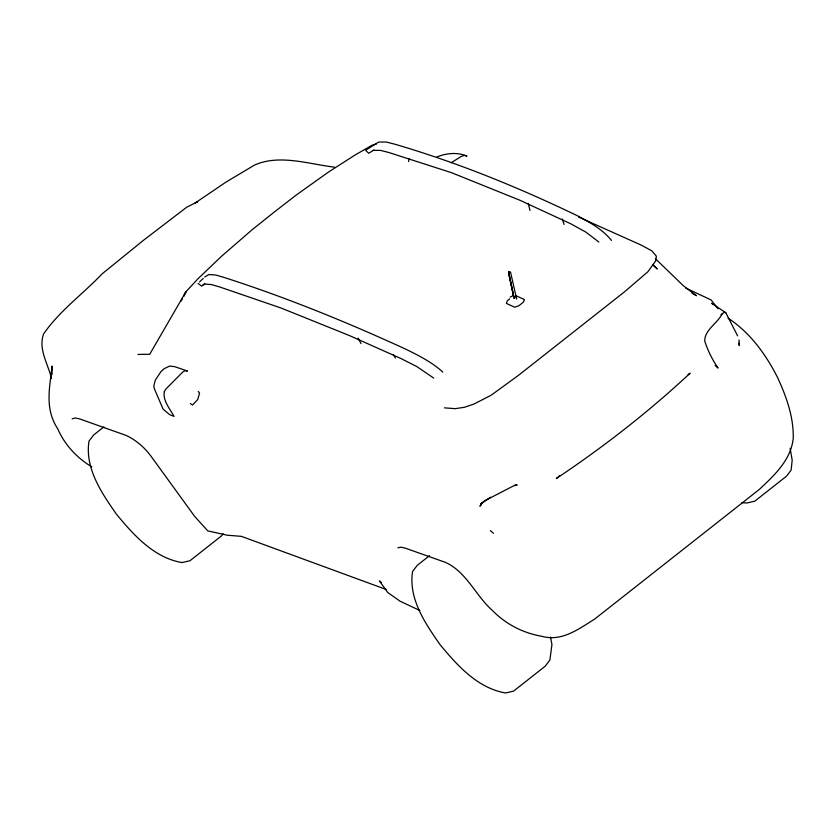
<?xml version="1.0" encoding="UTF-8"?>
<svg xmlns="http://www.w3.org/2000/svg" width="835" height="835" viewBox="0 0 835 835"><rect width="100%" height="100%" fill="white"/><g stroke="black" fill="none" stroke-linecap="round" stroke-linejoin="round"><path stroke-width="1.25" d="M52.041 374.55L52.125 366.012C49.505 388.567 44.652 408.858 57.803 428.95C64.827 444.992 76.935 457.862 91.84 466.901M408.586 161.541L409.035 158.504M183.69 296.31L185.986 291.655L198.281 278.452L221.63 256.188L251.878 229.959L273.63 212.56L295.82 195.359L328.291 172.198L354.979 155.059L372.097 145.238L376.533 143.902M181.216 300.934L182.406 298.617M183.596 296.3L185.986 291.655L149.726 354.27L138.005 354.437M479.885 506.334L481.878 503.056L490.531 497.242M223.195 533.763L221.64 535.799L189.942 560.755L181.999 562.581C153.984 557.801 133.642 535.016 116.42 514.172C101.661 493.078 84.669 468.132 89.011 441.057L93.677 434.952L103.905 426.894M737.618 335.868L725.782 312.708L723.976 312.426L721.993 314.054C717.463 323.437 704.75 329.627 704.709 340.972C707.715 350.418 712.422 359.916 718.058 368.047L715.146 365.511M482.536 502.44L480.323 505.697L481.878 503.056L480.887 504.089L485.093 500.593L513.535 485.886L517.22 484.947L514.777 485.02M199.523 281.98L203.208 278.42M559.836 475.48L556.298 478.57C603.423 447.028 648.638 411.895 690.107 373.203L688.071 374.654M509.684 298.899L507.315 300.767L506.396 303.408L514.642 307.196L518.66 305.892L523.399 302.166L524.411 299.504L516.072 295.799M429.524 555.672L417.26 565.337L412.594 571.443C408.242 598.518 425.245 623.463 440.003 644.568C457.215 665.401 477.568 688.186 505.572 692.966L513.525 691.15L545.224 666.184L549.889 660.078L551.945 644.463L550.463 636.99M483.392 501.825L485.093 500.593M374.038 149.945L368.715 153.285L365.615 150.258L378.714 142.054L386.281 142.034L394.892 144.225C457.684 162.606 518.389 187.332 577.298 215.701C589.698 222.287 602.557 229.291 611.46 240.438M451.307 162.668L461.212 156.458L464.197 155.456L467.026 156.072C457.35 152.064 446.474 153.055 436.914 156.949M721.022 314.649L721.993 314.054M204.669 277.001L208.969 274.517L215.837 275.049L224.156 277.47C286.301 297.427 346.796 322.112 406.092 349.322C418.993 355.689 432.102 362.275 442.79 372.066M203.02 284.683L204.773 283.681M510.143 297.083L512.533 295.987M72.154 418.878L75.14 417.98L79.2 418.763L126.273 435.484C136.731 440.41 145.457 448.301 152.085 457.705L194.753 516.51L207.79 530.883L227.203 535.214L241.388 536.352L386.511 589.593M397.857 547.833L401.03 547.175L405.205 548.125L445.003 562.205C466.494 571.516 475.637 595.804 492.608 610.656C505.895 624.215 523.044 633.045 541.727 636.27C561.611 642.063 579.041 628.859 594.917 618.892L759.307 489.446C774.369 475.292 790.985 460.033 793.25 438.208C793.667 416.811 786.372 396.604 777.531 377.441C765.799 354.364 750.039 332.497 728.089 318.177M373.308 150.404L380.468 150.383L388.849 152.513L451.526 172.688L519.777 200.202L570.848 223.832L585.94 232.151L598.872 242.035M741.908 502.66L746.803 503.014L754.746 501.198L786.455 476.232L791.121 470.126L792.185 460.148L790.129 448.28M444.408 407.845L455.2 408.67L464.49 407.282L473.988 404.036L491.053 395.279L517.867 375.813L624.528 291.822L647.751 271.886L655.6 261.021L656.362 256.199L651.78 250.792L641.155 245.062L578.53 217.027M334.574 167.167C308.7 164.13 279.276 153.859 254.341 165.173L225.815 182.207L195.139 203.02L197.613 201.726L186.842 207.122L143.693 240.125L102.183 273.796C82.947 294.035 59.473 310.85 43.587 333.948C38.066 349.228 48.075 363.872 51.499 378.485M685.587 288.023L711.117 299.942L718.11 308.814M419.786 610.468L399.975 601.158L387.774 592.516L379.434 580.951L381.313 582.506M691.975 293.095L696.473 295.747L683.145 285.539L655.569 258.86M725.782 312.708L711.608 303.293L713.048 304.264M190.38 403.566L192.541 405.017L197.676 399.579L199.565 393.118L198.239 391.438M198.052 283.409L201.559 286.113L205.055 284.088L211.547 284.599L219.647 286.948L281.144 308.052L349.406 335.555L401.176 358.643L416.78 366.544L433.709 378.088M490.343 530.59L493.475 533.314M652.542 264.664L657.281 268.964L652.939 264.789M393.337 354.666L395.404 357.964M358.09 338.154L361.023 343.602M562.32 219.02L564.095 224.469M516.02 297.02L516.625 298.993L510.498 271.98L509.36 271.73L508.578 271.959L508.64 273.442L514.162 298.481L508.578 271.959L513.682 296.686M738.62 343.185L739.351 345.627L739.038 339.949M528.263 203.343L529.995 210.441M164.338 391.573C162.543 400.591 170.1 408.973 174.024 416.404L169.641 414.64L163.107 409.15L154.35 388.745L153.807 385.906L155.31 380.165L160.967 371.617L164.192 368.663L169.662 366.085L174.619 366.628L187.468 371.053L185.161 370.646L182.896 371.93L165.977 388.933L164.338 391.573"/></g></svg>
